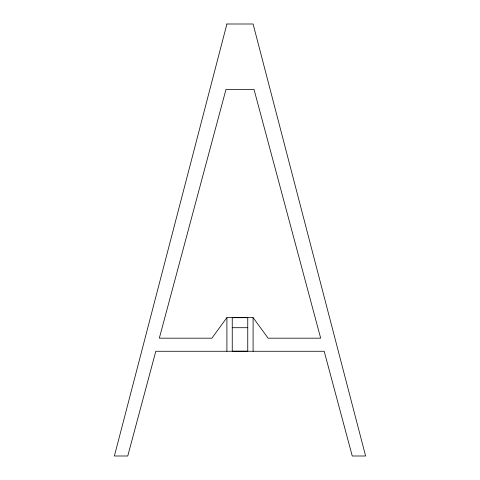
<?xml version="1.0" encoding="UTF-8"?>
<svg xmlns="http://www.w3.org/2000/svg" width="480" height="480" viewBox="0 0 480 480"><rect width="100%" height="100%" fill="white"/><g stroke="black" fill="none" stroke-linecap="round" stroke-linejoin="round"><path stroke-width="0.72" d="M226.908 317.616L211.878 338.184L159.324 338.184L225.972 89.454L254.028 89.454L320.676 338.184L268.122 338.184L253.092 317.616L226.908 317.616L226.908 351.27M232.248 317.682L247.752 317.682M232.248 327.708L247.752 327.708M253.092 317.616L253.092 351.27M247.752 317.616L247.752 351.204L232.248 351.204L232.248 317.616M226.908 24L114.39 456L127.752 456L155.814 351.27L324.186 351.27L352.248 456L365.61 456L253.092 24L226.908 24"/></g></svg>
